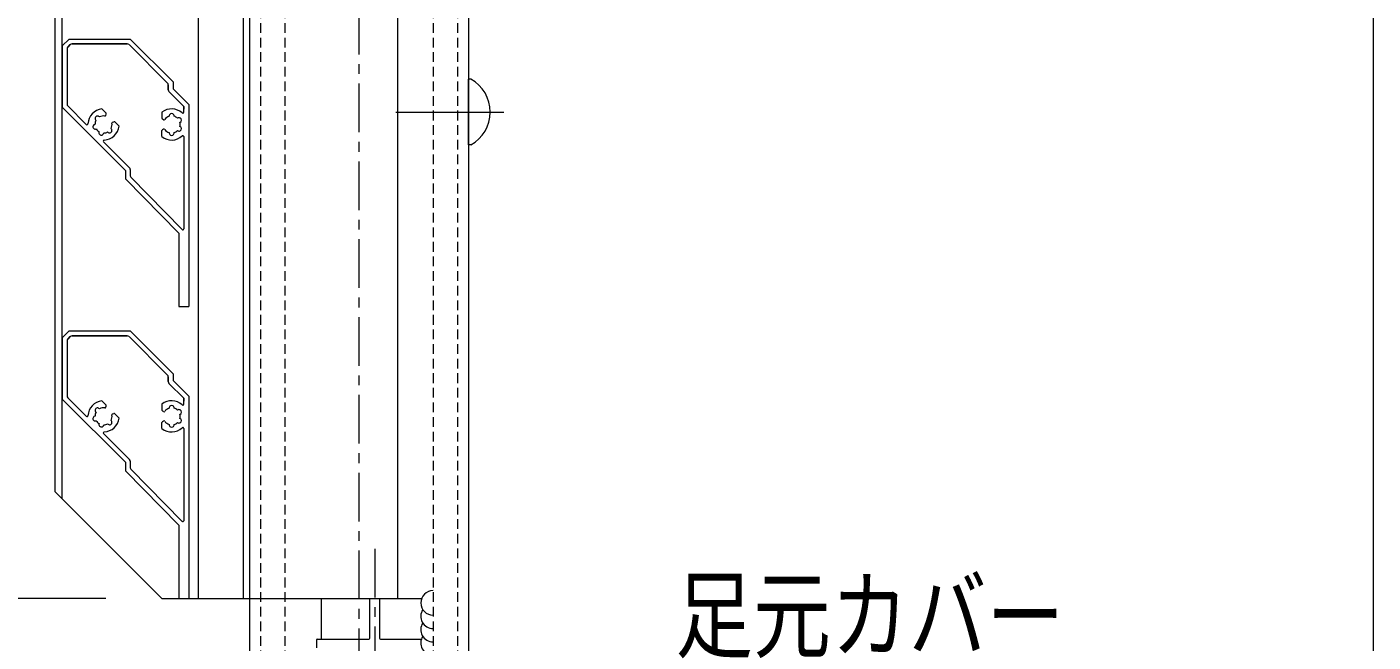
# Model space of a CAD drawing. Units: millimetres, scale not verified. Extents: x -1682 to 1682, y -1188 to 1188.
# Drawn here: x -164.7 to 112, y -432.9 to -306.5 of the extents above; entities that cross this region are included whole.
import ezdxf
from ezdxf.enums import TextEntityAlignment as Align

# ---------------------------------------------------------------- set-up
doc = ezdxf.new("R2010")
doc.units = ezdxf.units.MM
doc.header["$LTSCALE"] = 8
doc.linetypes.add('USER1', pattern=[2, 1.25, -0.25, 0.25, -0.25])
doc.linetypes.add('USER3', pattern=[0.375, 0.25, -0.125])
for name, color, linetype, lineweight in [('0-0_0', 7, 'Continuous', 18), ('0-4_アンカー', 4, 'USER3', 18), ('0-7_2躯体線', 4, 'Continuous', 18), ('0-8_3中心線', 2, 'USER1', 18), ('0-9_41_U+FF71_U+FF99_U+FF90', 6, 'Continuous', 18), ('0-A_1手摺寸法', 3, 'Continuous', 18), ('1-1_HACH', 7, 'Continuous', 18)]:
    doc.layers.add(name, color=color, linetype=linetype, lineweight=lineweight)
doc.styles.add('ＭＳ ゴシック', font='')
doc.styles.get('ＭＳ ゴシック').set_extended_font_data('MS Gothic')

msp = doc.modelspace()

# ---------------------------------------------------------------- linework, layer by layer
at = {"layer": '0-0_0'}
for p, q in [((-118.928, 39.311), (-118.928, -468.934)), ((-73.928, 39.311), (-73.928, -468.934)), ((-157.428, -310.38), (-156.028, -308.98)), ((-156.028, -308.98), (-143.428, -308.98)), ((-143.428, -308.98), (-134.628, -317.78)), ((-157.428, -310.38), (-157.428, -322.98)), ((-156.428, -311.002), (-156.428, -322.359)), ((-156.281, -310.648), (-155.76, -310.127)), ((-155.406, -309.98), (-144.049, -309.98)), ((-143.695, -310.127), (-135.774, -318.048)), ((-134.628, -317.78), (-134.628, -319.194)), ((-135.628, -318.402), (-135.628, -319.402)), ((-135.481, -319.755), (-132.428, -322.809)), ((-134.628, -319.194), (-131.428, -322.394)), ((-144.428, -335.98), (-157.428, -322.98)), ((-152.466, -326.528), (-156.281, -322.712)), ((-149.28, -323.35), (-148.411, -324.218)), ((-132.428, -322.809), (-132.428, -323.387)), ((-131.428, -322.394), (-131.428, -363.98)), ((-148.426, -324.657), (-148.36, -324.411)), ((-147.054, -326.028), (-146.808, -325.962)), ((-145.747, -326.882), (-146.615, -326.014)), ((-136.928, -324.032), (-136.928, -325.26)), ((-136.607, -325.56), (-136.828, -325.433)), ((-136.928, -329.028), (-136.928, -327.8)), ((-136.607, -327.5), (-136.828, -327.627)), ((-132.428, -329.034), (-132.428, -347.985)), ((-143.428, -335.773), (-143.428, -337.095)), ((-133.428, -363.98), (-131.428, -363.98)), ((-157.428, -370.38), (-156.028, -368.98)), ((-157.428, -370.38), (-157.428, -382.98)), ((-156.281, -370.648), (-155.76, -370.127)), ((-156.028, -368.98), (-143.428, -368.98)), ((-155.406, -369.98), (-144.049, -369.98)), ((-143.695, -370.127), (-135.774, -378.048)), ((-143.428, -368.98), (-134.628, -377.78)), ((-156.428, -371.002), (-156.428, -382.359)), ((-135.628, -378.402), (-135.628, -379.402)), ((-134.628, -377.78), (-134.628, -379.194)), ((-135.481, -379.755), (-132.428, -382.809)), ((-134.628, -379.194), (-131.428, -382.394)), ((-144.428, -395.98), (-157.428, -382.98)), ((-152.466, -386.528), (-156.281, -382.712)), ((-149.28, -383.35), (-148.411, -384.218)), ((-148.426, -384.657), (-148.36, -384.411)), ((-136.928, -384.032), (-136.928, -385.26)), ((-132.428, -382.809), (-132.428, -383.387)), ((-131.428, -382.394), (-131.428, -423.98)), ((-147.054, -386.028), (-146.808, -385.962)), ((-145.747, -386.882), (-146.615, -386.014)), ((-136.607, -385.56), (-136.828, -385.433)), ((-136.928, -389.028), (-136.928, -387.8)), ((-136.607, -387.5), (-136.828, -387.627)), ((-132.428, -389.034), (-132.428, -407.985)), ((-143.428, -395.773), (-143.428, -397.095)), ((-133.428, -423.98), (-131.428, -423.98))]:
    msp.add_line(p, q, dxfattribs=at)
for points in [[(-144.428, -335.98), (-144.428, -337.701), (-133.428, -348.88), (-133.428, -363.98)], [(-144.428, -395.98), (-144.428, -397.701), (-133.428, -408.88), (-133.428, -423.98)]]:
    msp.add_lwpolyline(points, dxfattribs=at)
for centre, radius, start, end in [((-155.928, -311.002), 0.5, 135, 180), ((-155.406, -310.48), 0.5, 90, 135), ((-144.049, -310.48), 0.5, 45, 90), ((-136.128, -318.402), 0.5, 0, 45), ((-135.128, -319.402), 0.5, 180, 225), ((-155.928, -322.359), 0.5, 180, 225), ((-148.928, -326.53), 3.2, 96.31781, 177.56845), ((-134.928, -326.53), 3.2, 47.43155, 128.68219), ((-150.618, -326.983), 0.5, 96.78679, 293.21321), ((-148.928, -326.53), 1.75, 151.42642, 178.57358), ((-150.165, -325.293), 0.5, 36.78679, 233.21321), ((-148.928, -326.53), 1.75, 80.88684, 118.57358), ((-148.619, -324.605), 0.2, 260.88684, 345), ((-148.553, -324.359), 0.2, 345, 45), ((-148.928, -326.53), 1.75, 331.42642, 9.11316), ((-147.002, -326.221), 0.2, 105, 189.11316), ((-146.757, -326.156), 0.2, 45, 105), ((-136.728, -325.26), 0.2, 180, 240), ((-136.507, -325.387), 0.2, 240, 324.11316), ((-134.928, -326.53), 1.75, 106.42642, 144.11316), ((-134.928, -324.78), 0.5, 351.78679, 188.21321), ((-134.928, -326.53), 1.75, 46.42642, 73.57358), ((-133.412, -325.655), 0.5, 291.78679, 128.21321), ((-134.928, -326.53), 1.75, 346.42642, 13.57358), ((-132.628, -324.026), 0.2, 227.43155, 0), ((-148.928, -326.53), 1.75, 211.42642, 238.57358), ((-149.38, -328.221), 0.5, 156.78679, 353.21321), ((-148.928, -326.53), 1.75, 271.42642, 298.57358), ((-148.928, -326.53), 3.2, 272.43155, 353.68219), ((-147.69, -327.768), 0.5, 216.78679, 53.21321), ((-136.728, -327.8), 0.2, 120, 180), ((-134.928, -326.53), 3.2, 231.31781, 312.56845), ((-136.507, -327.673), 0.2, 35.88684, 120), ((-134.928, -326.53), 1.75, 215.88684, 253.57358), ((-134.928, -328.28), 0.5, 171.78679, 8.21321), ((-134.928, -326.53), 1.75, 286.42642, 313.57358), ((-133.412, -327.405), 0.5, 231.78679, 68.21321), ((-132.628, -329.034), 0.2, 0, 132.56845), ((-148.783, -329.927), 0.2, 92.43155, 225), ((-143.928, -335.773), 0.5, 0, 45), ((-142.928, -337.095), 0.5, 180, 215.53768), ((-155.928, -371.002), 0.5, 135, 180), ((-155.406, -370.48), 0.5, 90, 135), ((-144.049, -370.48), 0.5, 45, 90), ((-136.128, -378.402), 0.5, 0, 45), ((-135.128, -379.402), 0.5, 180, 225), ((-155.928, -382.359), 0.5, 180, 225), ((-148.928, -386.53), 3.2, 96.31781, 177.56845), ((-148.553, -384.359), 0.2, 345, 45), ((-134.928, -386.53), 3.2, 47.43155, 128.68219), ((-134.928, -384.78), 0.5, 351.78679, 188.21321), ((-132.628, -384.026), 0.2, 227.43155, 0), ((-150.618, -386.983), 0.5, 96.78679, 293.21321), ((-148.928, -386.53), 1.75, 151.42642, 178.57358), ((-150.165, -385.293), 0.5, 36.78679, 233.21321), ((-148.928, -386.53), 1.75, 80.88684, 118.57358), ((-148.928, -386.53), 3.2, 272.43155, 353.68219), ((-148.619, -384.605), 0.2, 260.88684, 345), ((-147.69, -387.768), 0.5, 216.78679, 53.21321), ((-148.928, -386.53), 1.75, 331.42642, 9.11316), ((-147.002, -386.221), 0.2, 105, 189.11316), ((-146.757, -386.156), 0.2, 45, 105), ((-136.728, -385.26), 0.2, 180, 240), ((-136.507, -385.387), 0.2, 240, 324.11316), ((-134.928, -386.53), 1.75, 106.42642, 144.11316), ((-134.928, -386.53), 1.75, 46.42642, 73.57358), ((-133.412, -385.655), 0.5, 291.78679, 128.21321), ((-133.412, -387.405), 0.5, 231.78679, 68.21321), ((-134.928, -386.53), 1.75, 346.42642, 13.57358), ((-148.928, -386.53), 1.75, 211.42642, 238.57358), ((-149.38, -388.221), 0.5, 156.78679, 353.21321), ((-148.783, -389.927), 0.2, 92.43155, 225), ((-148.928, -386.53), 1.75, 271.42642, 298.57358), ((-136.728, -387.8), 0.2, 120, 180), ((-134.928, -386.53), 3.2, 231.31781, 312.56845), ((-136.507, -387.673), 0.2, 35.88684, 120), ((-134.928, -386.53), 1.75, 215.88684, 253.57358), ((-134.928, -388.28), 0.5, 171.78679, 8.21321), ((-134.928, -386.53), 1.75, 286.42642, 313.57358), ((-132.628, -389.034), 0.2, 0, 132.56845), ((-143.928, -395.773), 0.5, 0, 45), ((-142.928, -397.095), 0.5, 180, 215.53768)]:
    msp.add_arc(centre, radius, start, end, dxfattribs=at)
at = {"layer": '0-0_0', "color": 4}
for centre, start, end in [((-152.325, -326.386), 225, 357.57254), ((-148.784, -329.927), 92.42746, 225), ((-152.325, -386.386), 225, 357.57254), ((-148.784, -389.927), 92.42746, 225)]:
    msp.add_arc(centre, 0.2, start, end, dxfattribs=at)
at = {"layer": '0-4_アンカー'}
for p, q in [((-116.678, 39.311), (-116.678, -473.98)), ((-111.678, 39.311), (-111.678, -473.98)), ((-81.178, 39.311), (-81.178, -473.98)), ((-76.178, 39.311), (-76.178, -473.98))]:
    msp.add_line(p, q, dxfattribs=at)
at = {"layer": '0-7_2躯体線'}
for p, q in [((-73.928, -330.73), (-73.928, -317.23)), ((-73.428, -317.23), (-73.928, -317.23)), ((-88.868, -323.98), (-66.611, -323.98)), ((-73.428, -330.73), (-73.928, -330.73)), ((-104.178, -423.98), (-83.543, -423.98)), ((-104.178, -423.98), (-104.178, -432.348)), ((-94.178, -432.148), (-94.178, -423.98)), ((-92.178, -423.98), (-92.178, -432.148)), ((-105.178, -432.548), (-105.178, -434.148)), ((-104.978, -432.348), (-94.378, -432.348)), ((-91.978, -432.348), (-83.595, -432.348))]:
    msp.add_line(p, q, dxfattribs=at)
for centre, radius, start, end in [((-77.123, -323.98), 7.695, 298.69866, 61.30134), ((-104.978, -432.548), 0.2, 90, 180), ((-94.378, -432.148), 0.2, 270, 0), ((-91.978, -432.148), 0.2, 180, 270)]:
    msp.add_arc(centre, radius, start, end, dxfattribs=at)
at = {"layer": '0-8_3中心線'}
for p, q in [((-96.428, 657.868), (-96.428, -887.104)), ((-93.178, -413.74), (-93.178, -586.379))]:
    msp.add_line(p, q, dxfattribs=at)
at = {"layer": '0-9_41_U+FF71_U+FF99_U+FF90'}
for p, q in [((-158.928, 591.02), (-158.928, -401.98)), ((-157.428, -403.48), (-157.428, 591.02)), ((-129.428, -423.98), (-129.428, 591.02)), ((-120.178, -423.98), (-120.178, 591.02)), ((-88.428, -423.98), (-88.428, 44.311)), ((-158.928, -401.98), (-136.928, -423.98)), ((-136.928, -423.98), (-88.428, -423.98))]:
    msp.add_line(p, q, dxfattribs=at)
at = {"layer": '0-A_1手摺寸法'}
for p, q in [((112.036, 321.42), (112.036, -469.38)), ((-148.428, -423.98), (-460.279, -423.98)), ((-148.428, -423.98), (-460.279, -423.98)), ((-148.428, -423.98), (-397.349, -423.98))]:
    msp.add_line(p, q, dxfattribs=at)
for centre, start in [((-81.178, -424.878), 90), ((-81.178, -427.618), 147.23119), ((-81.178, -430.357), 147.23119), ((-81.178, -433.097), 147.23119)]:
    msp.add_arc(centre, 2.531, start, 270, dxfattribs=at)
at = {"layer": '1-1_HACH'}
for p, q in [((-156.428, -311.002), (-156.428, -322.359)), ((-155.76, -310.127), (-156.281, -310.648)), ((-144.049, -309.98), (-155.406, -309.98)), ((-135.774, -318.048), (-143.695, -310.127)), ((-135.628, -319.402), (-135.628, -318.402)), ((-132.428, -322.809), (-135.481, -319.755)), ((-156.281, -322.712), (-152.466, -326.528)), ((-132.428, -324.026), (-132.428, -322.809)), ((-148.925, -330.069), (-143.574, -335.42)), ((-143.428, -335.773), (-143.428, -337.095)), ((-143.334, -337.386), (-132.746, -348.146)), ((-155.76, -370.127), (-156.281, -370.648)), ((-144.049, -369.98), (-155.406, -369.98)), ((-135.774, -378.048), (-143.695, -370.127)), ((-156.428, -371.002), (-156.428, -382.359)), ((-135.628, -379.402), (-135.628, -378.402)), ((-132.428, -382.809), (-135.481, -379.755)), ((-156.281, -382.712), (-152.466, -386.528)), ((-132.428, -384.026), (-132.428, -382.809)), ((-148.925, -390.069), (-143.574, -395.42)), ((-143.428, -395.773), (-143.428, -397.095)), ((-143.334, -397.386), (-132.746, -408.146))]:
    msp.add_line(p, q, dxfattribs=at)
at = {"layer": '1-1_HACH', "color": 5}
for p, q in [((-146.533, -326.106), (-146.528, -326.101)), ((-146.533, -386.106), (-146.528, -386.101))]:
    msp.add_line(p, q, dxfattribs=at)
at = {"layer": '1-1_HACH'}
for centre, radius, start, end in [((-155.928, -311.002), 0.5, 135, 180), ((-155.406, -310.48), 0.5, 90, 135), ((-144.049, -310.48), 0.5, 45, 90), ((-136.128, -318.402), 0.5, 0, 45), ((-135.128, -319.402), 0.5, 180, 225), ((-155.928, -322.359), 0.5, 180, 225), ((-143.928, -335.773), 0.5, 0, 45), ((-132.628, -347.985), 0.2, 215.53768, 0), ((-155.928, -371.002), 0.5, 135, 180), ((-155.406, -370.48), 0.5, 90, 135), ((-144.049, -370.48), 0.5, 45, 90), ((-136.128, -378.402), 0.5, 0, 45), ((-135.128, -379.402), 0.5, 180, 225), ((-155.928, -382.359), 0.5, 180, 225), ((-143.928, -395.773), 0.5, 0, 45), ((-132.628, -407.985), 0.2, 215.53768, 0)]:
    msp.add_arc(centre, radius, start, end, dxfattribs=at)

# ---------------------------------------------------------------- texts
at = {"layer": '0-0_0', "style": 'ＭＳ ゴシック', "width": 0.8}
msp.add_text('足元カバー', height=14.66, dxfattribs=at).set_placement((-31.41, -439.101), align=Align.BOTTOM_LEFT)

doc.saveas('drawing.dxf')
